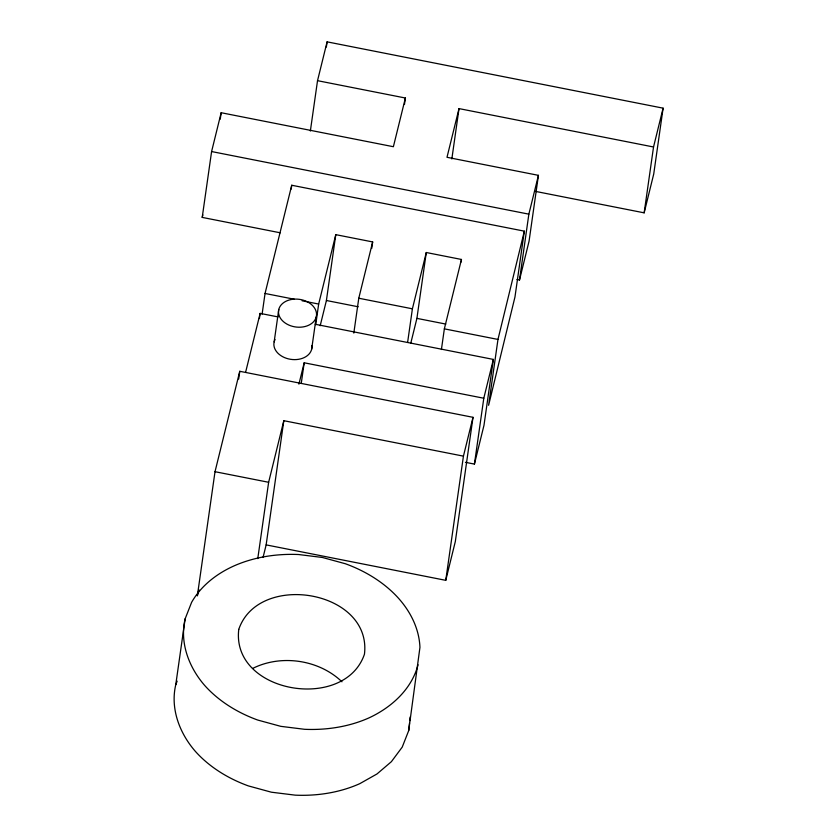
<?xml version="1.0" encoding="UTF-8"?>
<svg xmlns="http://www.w3.org/2000/svg" width="837" height="837" viewBox="0 0 837 837"><rect width="100%" height="100%" fill="white"/><g stroke="black" fill="none" stroke-linecap="round" stroke-linejoin="round"><path stroke-width="1.26" d="M175.77 684.666C170.152 708.552 179.505 733.066 195.157 751.134A119.042 86.776 8.1 0 0 248.39 785.912L271.387 792.2L295.199 795.15A119.042 86.776 8.1 0 0 359.847 783.631L377.006 773.953L391.392 761.67L402.22 747.127L408.697 730.628L419.944 647.378A120.162 87.592 8.1 0 0 398.653 598.424A120.172 87.603 8.1 0 0 345.399 563.751L322.402 557.473L298.589 554.523A120.172 87.603 8.1 0 0 233.962 565.927A120.162 87.592 8.1 0 0 191.621 602.316L185.144 618.805L175.77 684.666L177.162 681.13M185.144 618.805C179.526 642.69 188.88 667.204 204.531 685.273A119.042 86.776 8.1 0 0 257.765 720.061L280.761 726.338L304.574 729.299A119.042 86.776 8.1 0 0 369.222 717.78C391.58 707.317 411.584 689.311 418.071 664.777M408.697 730.628L409.502 723.178M409.764 720.688L410.172 716.964M280.259 232.801L202.219 217.4L211.594 151.549L221.167 112.723L393.38 146.716L405.39 98.013L317.526 80.676L327.1 41.85L663.103 108.161L653.728 174.023L644.155 212.839L535.377 191.37M220.257 119.178L221.167 112.723M445.755 580.334L463.436 456.144L283.816 420.697L266.145 544.887L445.755 580.334L455.328 541.518L473.01 417.318L239.769 371.293L215.015 471.702L197.344 595.892L198.882 589.614M238.671 379.056L239.769 371.293M259.397 318.552L260.14 313.383L278.083 316.93M262.107 314.126L265.047 293.473L291.736 185.249L524.339 231.158L514.964 297.009L488.599 405.296L497.973 339.435L524.339 231.158M291.182 189.12L291.736 185.249M274.159 341.862L278.773 309.46M310.36 131.032L317.526 80.676M326.357 47.018L327.1 41.85M257.775 558.603L268.635 482.279L283.816 420.697M301.247 383.451L304.187 362.787L483.796 398.234L474.422 464.096L465.445 462.317M311.646 349.259L316.26 316.857A19.125 13.947 8.1 0 0 291.046 299.552A19.125 13.947 8.1 0 0 285.25 323.061A19.125 13.947 8.1 0 0 316.26 316.857M315.727 324.714L318.667 304.051L335.783 234.653L372.664 241.935L371.743 248.39M320.184 325.739L326.409 300.504L335.783 234.653M353.821 333.095L358.78 298.234L372.664 241.935M404.47 104.468L405.39 98.013M407.619 342.385L412.4 308.811L426.284 252.512L461.459 259.46L461.093 262.044M410.737 343.39L416.91 318.374L426.284 252.512M451.844 158.957L459.011 108.601L653.53 146.988L644.155 212.839M441.413 349.521L444.353 328.857L461.459 259.46M315.246 324.264L493.37 359.418L483.995 425.269L474.422 464.096M516.931 279.516L519.495 280.018L528.858 214.157L538.432 175.341L447 157.293L459.011 108.601M538.432 175.341L529.068 241.192L519.495 280.018M202.219 217.4L202.847 214.9M245.586 372.371L260.14 313.383M298.914 384.152L304.187 362.787M263.048 557.463L266.145 544.887M463.436 456.144L473.01 417.318M483.796 398.234L493.37 359.418M653.53 146.988L663.103 108.161M252.628 668.449C281.127 654.115 318.928 659.629 341.956 681.789M211.594 151.549L528.858 214.157M358.78 298.234L412.4 308.811M326.409 300.504L358.205 306.781M416.91 318.374L445.807 324.076M265.047 293.473L294.415 299.259M302.073 300.776L318.667 304.051M444.353 328.857L497.973 339.435M215.015 471.702L268.635 482.279M311.877 345.629A19.125 13.947 8.1 0 1 290.376 359.282A19.125 13.947 8.1 0 1 275.028 339.56M238.765 629.393C231.085 693.235 344.666 712.339 364.451 654.199C372.13 590.357 258.549 571.252 238.765 629.393"/></g></svg>
